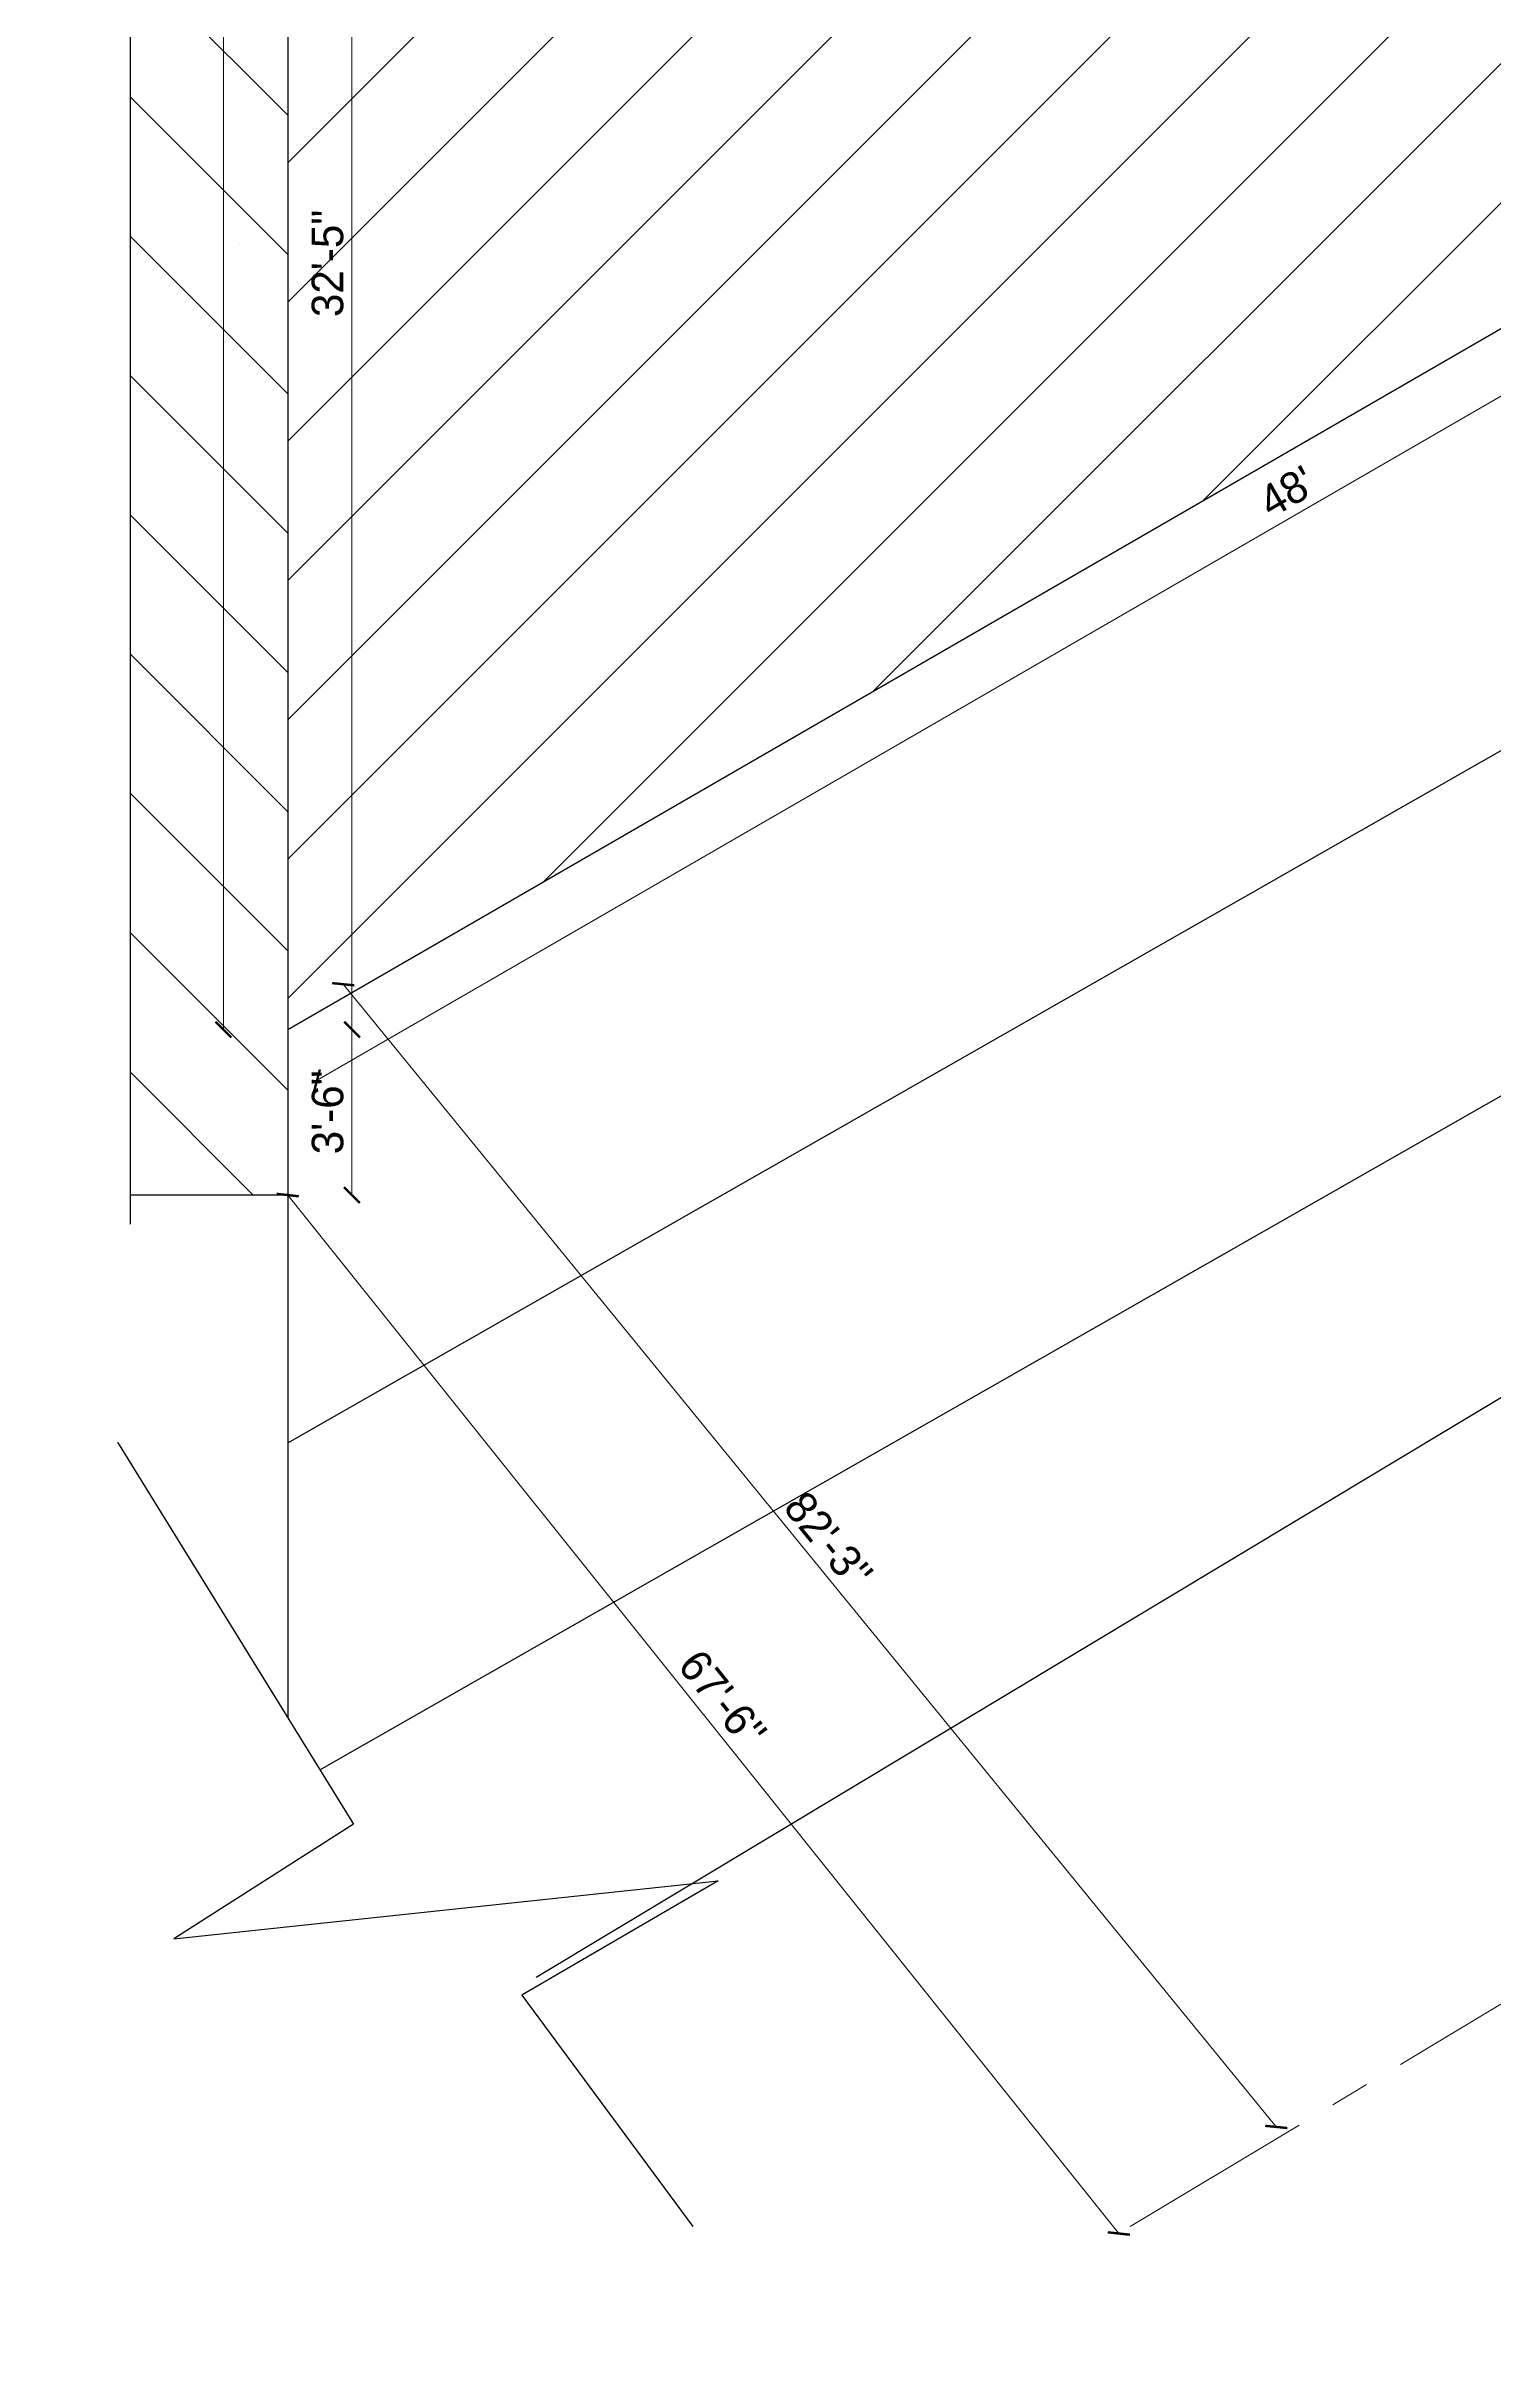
# Model space of a CAD drawing. Header units: inches. Extents: x 6873 to 34015, y -4010 to 8204.
# Drawn here: x 11729 to 12096, y 359 to 941 of the extents above; entities that cross this region are included whole.
import ezdxf

# ---------------------------------------------------------------- set-up
doc = ezdxf.new("R2010")
doc.units = ezdxf.units.IN
doc.header["$LTSCALE"] = 5
doc.header["$MEASUREMENT"] = 0
doc.linetypes.add('CENTER', pattern=[2, 1.25, -0.25, 0.25, -0.25])
doc.layers.add('A-WALL', color=7, linetype='Continuous', lineweight=9)
doc.layers.add('HATCH', color=253, linetype='Continuous', lineweight=0)
doc.layers.add('DIM', color=5, linetype='Continuous')
doc.layers.add('WALL', color=7, linetype='Continuous')
doc.styles.add('tt', font='stylu.ttf', dxfattribs={"height": 8})
doc.dimstyles.new('Copy(2) of STANDARD', dxfattribs={"dimtxt": 2, "dimasz": 4, "dimexe": 0, "dimexo": 0, "dimgap": 2, "dimtad": 1, "dimdec": 0, "dimzin": 0, "dimdsep": 46, "dimlunit": 3, "dimtxsty": 'tt', "dimblk": 'ARCHTICK', "dimcen": 0.0505, "dimse1": 1, "dimse2": 1, "dimclrd": 5, "dimclre": 5, "dimclrt": 7, "dimadec": 1, "dimazin": 0, "dimtm": 1e-09, "dimtfac": 1, "dimtdec": 0, "dimtofl": 0, "dimtmove": 1, "dimatfit": 3, "dimfxl": 1, "dimtolj": 2, "dimtzin": 0, "dimlwd": 13, "dimarcsym": 0})

# ---------------------------------------------------------------- blocks, each defined once
blk = doc.blocks.new('_ArchTick')
at = {"color": 0, "linetype": 'ByBlock', "const_width": 0.15}
blk.add_lwpolyline([(-0.5, -0.5), (0.5, 0.5)], dxfattribs=at)
blk = doc.blocks.new('*D316')
at = {"layer": 'Defpoints', "color": 0, "ltscale": 5, "transparency": 16777216}
for p in [(11773.85, 1293.35), (11790.17, 1293.35), (11790.17, 691.35)]:
    blk.add_point(p, dxfattribs=at)
at = {"layer": 'DIM', "color": 5, "lineweight": 13, "ltscale": 5, "transparency": 16777216}
blk.add_line((11773.85, 691.35), (11773.85, 1293.35), dxfattribs=at)
at = {"layer": 'DIM', "color": 5, "lineweight": 13, "ltscale": 5, "transparency": 16777216, "xscale": 4, "yscale": 4, "zscale": 4}
for p, rotation in [((11773.85, 1293.35), 90), ((11773.85, 691.35), 270)]:
    blk.add_blockref('_ArchTick', p, dxfattribs=dict(at, rotation=rotation))
at = {"layer": 'DIM', "color": 7, "ltscale": 5, "transparency": 16777216, "insert": (11767.67, 992.35), "char_height": 8, "attachment_point": 5, "rotation": 90, "style": 'tt'}
blk.add_mtext('\\A2;49\'-9"', dxfattribs=at)
blk = doc.blocks.new('*D318')
at = {"layer": 'Defpoints', "color": 0, "ltscale": 5, "transparency": 16777216}
for p in [(11790.17, 691.35), (12041.14, 412.79), (12027.04, 401.28)]:
    blk.add_point(p, dxfattribs=at)
at = {"layer": 'DIM', "color": 5, "lineweight": 13, "ltscale": 5, "transparency": 16777216}
blk.add_line((11804.27, 702.86), (12041.14, 412.79), dxfattribs=at)
at = {"layer": 'DIM', "color": 5, "lineweight": 13, "ltscale": 5, "transparency": 16777216, "xscale": 4, "yscale": 4, "zscale": 4}
for p, rotation in [((11804.27, 702.86), 129.2346719250575), ((12041.14, 412.79), 309.2346719250575)]:
    blk.add_blockref('_ArchTick', p, dxfattribs=dict(at, rotation=rotation))
at = {"layer": 'DIM', "color": 7, "ltscale": 5, "transparency": 16777216, "insert": (11927.46, 561.71), "char_height": 8, "attachment_point": 5, "rotation": 309.23467, "style": 'tt'}
blk.add_mtext("\\A2;82'-3''", dxfattribs=at)
blk = doc.blocks.new('*D322')
at = {"layer": 'Defpoints', "color": 0, "ltscale": 5, "transparency": 16777216}
for p in [(11790.17, 649.35), (12001.17, 385.74), (12001.17, 385.74)]:
    blk.add_point(p, dxfattribs=at)
at = {"layer": 'DIM', "color": 5, "lineweight": 13, "ltscale": 5, "transparency": 16777216}
blk.add_line((11790.17, 649.35), (12001.17, 385.74), dxfattribs=at)
at = {"layer": 'DIM', "color": 5, "lineweight": 13, "ltscale": 5, "transparency": 16777216, "xscale": 4, "yscale": 4, "zscale": 4}
for p, rotation in [((11790.17, 649.35), 128.6745829796087), ((12001.17, 385.74), 308.6745829796087)]:
    blk.add_blockref('_ArchTick', p, dxfattribs=dict(at, rotation=rotation))
at = {"layer": 'DIM', "color": 7, "ltscale": 5, "transparency": 16777216, "insert": (11900.58, 521.47), "char_height": 8, "attachment_point": 5, "rotation": 308.67458, "style": 'tt'}
blk.add_mtext("\\A2;67'-6''", dxfattribs=at)
blk = doc.blocks.new('*D305')
at = {"layer": 'Defpoints', "color": 0, "ltscale": 5, "transparency": 16777216}
for p in [(11820.88, 1080.35), (11806.48, 691.35), (11820.88, 691.35)]:
    blk.add_point(p, dxfattribs=at)
at = {"layer": 'DIM', "color": 5, "lineweight": 13, "ltscale": 5, "transparency": 16777216}
blk.add_line((11806.48, 1080.35), (11806.48, 691.35), dxfattribs=at)
at = {"layer": 'DIM', "color": 5, "lineweight": 13, "ltscale": 5, "transparency": 16777216, "xscale": 4, "yscale": 4, "zscale": 4}
for p, rotation in [((11806.48, 1080.35), 90), ((11806.48, 691.35), 270)]:
    blk.add_blockref('_ArchTick', p, dxfattribs=dict(at, rotation=rotation))
at = {"layer": 'DIM', "color": 7, "ltscale": 5, "transparency": 16777216, "insert": (11800.31, 885.85), "char_height": 8, "attachment_point": 5, "rotation": 90, "style": 'tt'}
blk.add_mtext('\\A2;32\'-5"', dxfattribs=at)
blk = doc.blocks.new('*D308')
at = {"layer": 'Defpoints', "color": 0, "ltscale": 5, "transparency": 16777216}
for p in [(12288.89, 979.55), (12296.32, 966.68), (11790.17, 691.35)]:
    blk.add_point(p, dxfattribs=at)
at = {"layer": 'DIM', "color": 5, "lineweight": 13, "ltscale": 5, "transparency": 16777216}
blk.add_line((11797.6, 678.48), (12296.32, 966.68), dxfattribs=at)
at = {"layer": 'DIM', "color": 5, "lineweight": 13, "ltscale": 5, "transparency": 16777216, "xscale": 4, "yscale": 4, "zscale": 4}
for p, rotation in [((12296.32, 966.68), 30.02282740668955), ((11797.6, 678.48), 210.0228274066896)]:
    blk.add_blockref('_ArchTick', p, dxfattribs=dict(at, rotation=rotation))
at = {"layer": 'DIM', "color": 7, "ltscale": 5, "transparency": 16777216, "insert": (12043.87, 827.93), "char_height": 8, "attachment_point": 5, "rotation": 30.02283, "style": 'tt'}
blk.add_mtext("\\A2;48'", dxfattribs=at)
blk = doc.blocks.new('*D309')
at = {"layer": 'Defpoints', "color": 0, "ltscale": 5, "transparency": 16777216}
for p in [(11818.68, 691.35), (11806.48, 649.35), (11818.68, 649.35)]:
    blk.add_point(p, dxfattribs=at)
at = {"layer": 'DIM', "color": 5, "lineweight": 13, "ltscale": 5, "transparency": 16777216}
blk.add_line((11806.48, 691.35), (11806.48, 649.35), dxfattribs=at)
at = {"layer": 'DIM', "color": 5, "lineweight": 13, "ltscale": 5, "transparency": 16777216, "xscale": 4, "yscale": 4, "zscale": 4}
for p, rotation in [((11806.48, 691.35), 90), ((11806.48, 649.35), 270)]:
    blk.add_blockref('_ArchTick', p, dxfattribs=dict(at, rotation=rotation))
at = {"layer": 'DIM', "color": 7, "ltscale": 5, "transparency": 16777216, "insert": (11800.33, 670.35), "char_height": 8, "attachment_point": 5, "rotation": 90, "style": 'tt'}
blk.add_mtext('\\A2;3\'-6"', dxfattribs=at)

msp = doc.modelspace()

# ---------------------------------------------------------------- hatches: boundary and pattern name
at = {"layer": 'HATCH', "ltscale": 5}
h = msp.add_hatch(dxfattribs=at)
h.set_pattern_fill('ANSI31', color=256, scale=200, style=0)
h.set_pattern_definition([(45, (-10081.974, -13854.321), (-17.67767, 17.67767), [])])
h.paths.add_polyline_path([(12117.3, 1270.75), (11790.17, 1080.35), (11790.17, 730.62), (11790.17, 691.35), (12288.89, 979.55)])
h.paths.add_polyline_path([(12103.87, 1293.87), (12120.64, 1265.39), (12110.06, 1259.15), (12093.28, 1287.63)], flags=9)
h.paths.add_polyline_path([(11943.79, 1163.98), (11974.81, 1182.03), (11981.14, 1171.16), (11950.12, 1153.11)], flags=24)
h.paths.add_polyline_path([(12024.25, 1045.64), (12059.7, 1038.48), (12057.26, 1026.37), (12021.8, 1033.53)], flags=24)
h.paths.add_polyline_path([(11794.14, 867.9), (11794.14, 903.79), (11806.48, 903.79), (11806.48, 867.9)], flags=24)
h.paths.add_polyline_path([(11903.51, 960.94), (12020.37, 1028.41), (12010.9, 1044.81), (11894.04, 977.34)], flags=24)
h.paths.add_polyline_path([(11911.6, 941.15), (12056.82, 1024.99), (12050.36, 1036.17), (11905.15, 952.33)], flags=24)
h = msp.add_hatch(dxfattribs=at)
h.set_pattern_fill('ANSI31', color=256, scale=200, angle=90, style=0)
h.set_pattern_definition([(135, (-9293.957, -13842.777), (-17.67767, -17.67767), [])])
h.paths.add_polyline_path([(11790.17, 1197.35), (11750.22, 1197.35), (11750.22, 996.53), (11759.48, 996.53), (11738.49, 992.5), (11750.22, 992.5), (11750.22, 649.35), (11790.17, 649.35), (11790.17, 730.62)])
h.paths.add_polyline_path([(11761.5, 999.48), (11761.5, 1019.49), (11773.85, 1019.49), (11773.85, 999.48)], flags=24)

# ---------------------------------------------------------------- linework, layer by layer
at = {"layer": 'A-WALL', "ltscale": 5}
msp.add_circle((15105.47, 278.39), 4288.21, dxfattribs=at)
at = {"layer": 'DIM', "ltscale": 5}
msp.add_line((11777.93, 890.94), (11777.93, 890.94), dxfattribs=at)
at = {"layer": 'HATCH', "linetype": 'CENTER', "ltscale": 8}
msp.add_line((12004.08, 387.48), (12864.3, 904.26), dxfattribs=at)
at = {"layer": 'WALL', "ltscale": 5}
for p, q in [((11790.17, 1293.35), (11790.17, 730.62)), ((11853.23, 450.85), (12783.07, 1009.45)), ((11750.22, 641.97), (11750.22, 992.5)), ((11790.17, 691.35), (12288.89, 979.55)), ((11790.17, 586.41), (12324.49, 891.31)), ((11798.33, 503.43), (12374.54, 832.23)), ((11790.17, 730.62), (11790.17, 516.63)), ((11790.17, 649.35), (11750.22, 649.35))]:
    msp.add_line(p, q, dxfattribs=at)
msp.add_lwpolyline([(11746.92, 586.65), (11806.85, 489.64), (11761.26, 460.58), (11899.42, 475.28), (11849.59, 446.25), (11893, 387.48)], dxfattribs=at)

# ---------------------------------------------------------------- dimensions: what is measured, and where the dimension line sits
at = {"layer": 'DIM', "ltscale": 5}
dim = msp.add_linear_dim(base=(11773.85, 1293.35), p1=(11790.17, 691.35), p2=(11790.17, 1293.35), angle=90, text='49\'-9"', dimstyle='Copy(2) of STANDARD', dxfattribs=at)
dim.commit()
dim.dimension.update_dxf_attribs({"geometry": '*D316', "text_midpoint": (11767.67, 992.35)})
for base, p1, p2, picture, middle in [((11806.48, 691.35), (11820.88, 1080.35), (11820.88, 691.35), '*D305', (11800.31, 885.85)), ((11806.48, 649.35), (11818.68, 691.35), (11818.68, 649.35), '*D309', (11800.33, 670.35))]:
    dim = msp.add_linear_dim(base=base, p1=p1, p2=p2, angle=90, dimstyle='Copy(2) of STANDARD', dxfattribs=at)
    dim.commit()
    dim.dimension.update_dxf_attribs({"geometry": picture, "text_midpoint": middle})
dim = msp.add_aligned_dim(p1=(11790.17, 691.35), p2=(12288.89, 979.55), distance=-14.86, dimstyle='Copy(2) of STANDARD', dxfattribs=at)
dim.commit()
dim.dimension.update_dxf_attribs({"geometry": '*D308', "text_midpoint": (12043.87, 827.93)})
for p1, p2, distance, text, picture, middle in [((11790.17, 691.35), (12027.04, 401.28), 18.2, "82'-3''", '*D318', (11927.46, 561.71)), ((11790.17, 649.35), (12001.17, 385.74), 0, "67'-6''", '*D322', (11900.58, 521.47))]:
    dim = msp.add_aligned_dim(p1=p1, p2=p2, distance=distance, text=text, dimstyle='Copy(2) of STANDARD', dxfattribs=at)
    dim.commit()
    dim.dimension.update_dxf_attribs({"geometry": picture, "text_midpoint": middle})

doc.saveas('drawing.dxf')
